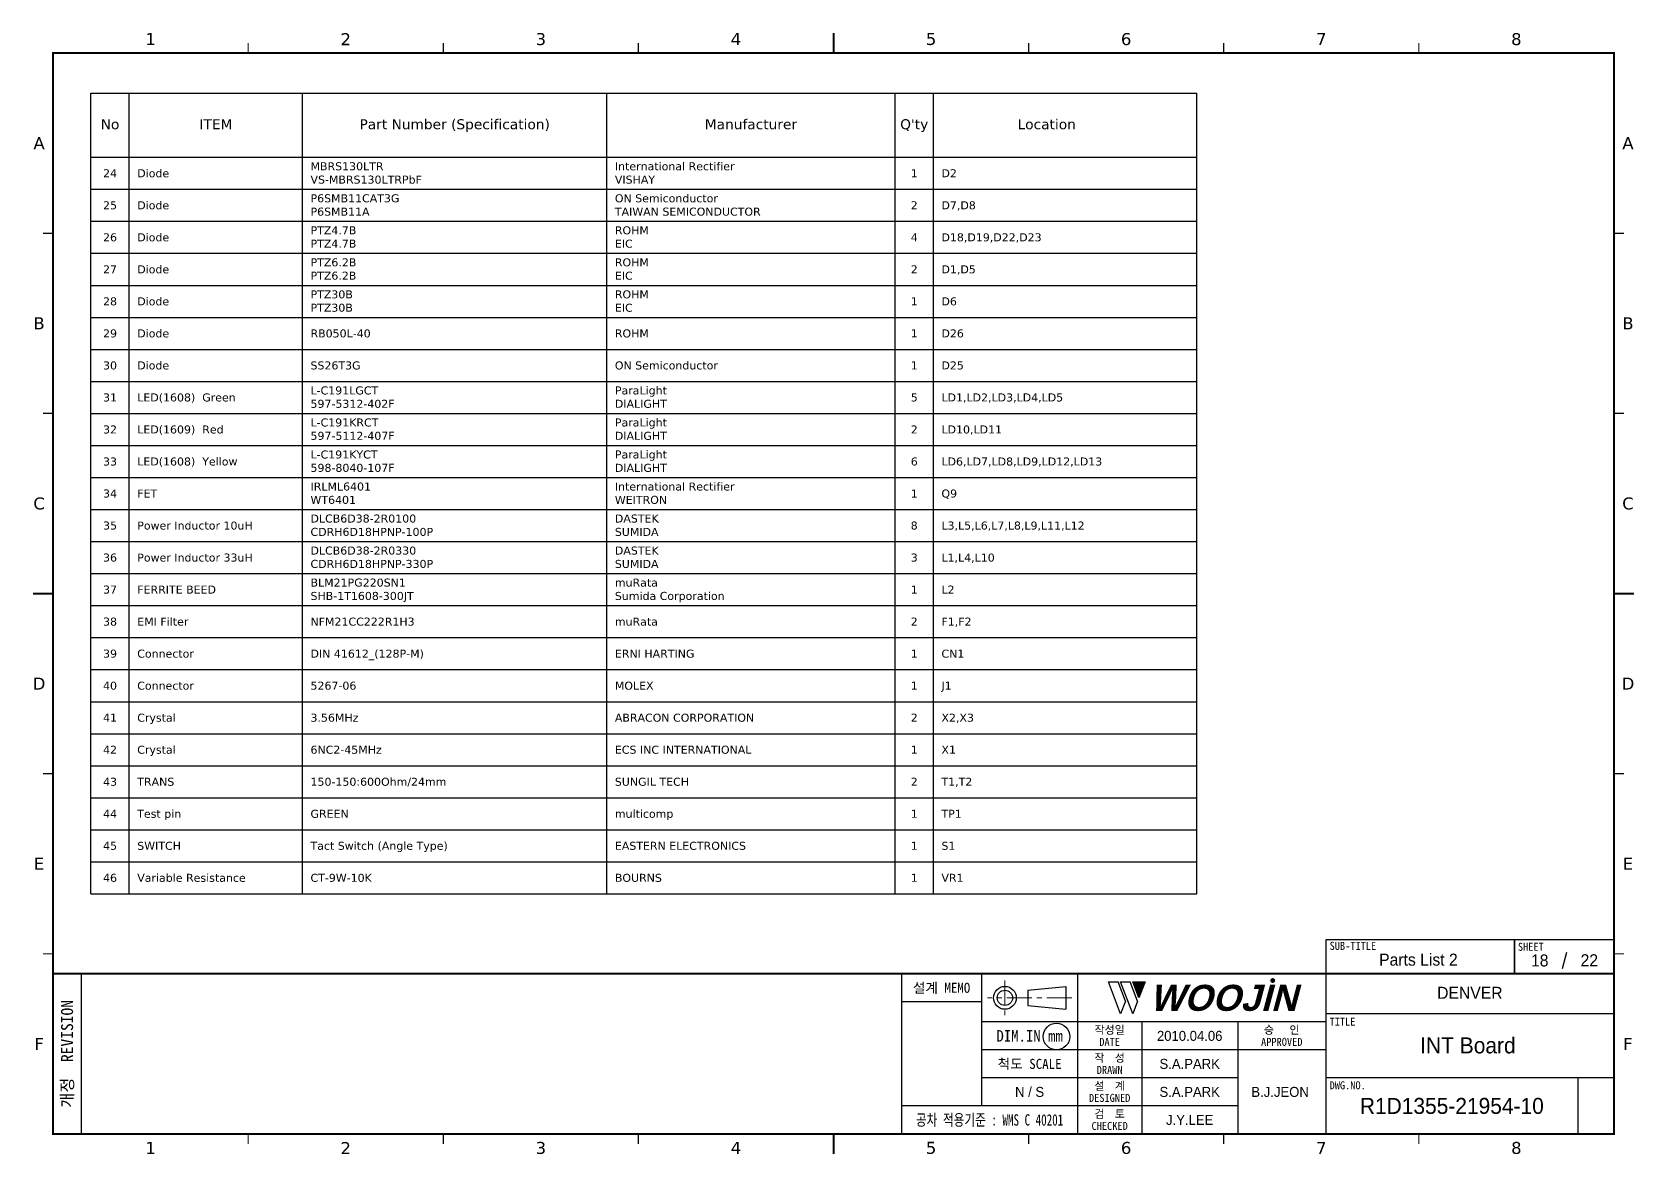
# Model space of a CAD drawing. Extents: x -695 to 953, y -753 to 181.
# Drawn here: x 24.3 to 424.8, y -753.5 to -473 of the extents above; entities that cross this region are included whole.
import ezdxf
from ezdxf.enums import TextEntityAlignment as Align

# ---------------------------------------------------------------- set-up
doc = ezdxf.new("R2010")
doc.units = 0
doc.header["$LTSCALE"] = 5
doc.header["$MEASUREMENT"] = 0
doc.linetypes.add('CENTER', pattern=[2, 1.25, -0.25, 0.25, -0.25])
doc.layers.get('0').update_dxf_attribs({"linetype": 'CONTINUOUS', "lineweight": 25})
doc.layers.add('2', color=2, linetype='CENTER', lineweight=13)
doc.layers.add('4', color=4, linetype='CONTINUOUS', lineweight=18)
for name, color, linetype in [('SHEET', 3, 'CONTINUOUS'), ('문자', 4, 'CONTINUOUS'), ('테두리', 3, 'CONTINUOUS')]:
    doc.layers.add(name, color=color, linetype=linetype)
doc.styles.add('MARK', font='')
doc.styles.get("Standard").update_dxf_attribs({"font": 'verdana.TTF'})
doc.styles.add('굴림', font='Gulim.ttf')
doc.styles.add('굴림체', font='GulimChe.ttf')
doc.styles.get('MARK').set_extended_font_data('Arial Rounded MT Bold')

# ---------------------------------------------------------------- blocks, each defined once
blk = doc.blocks.new('B')
at = {"layer": '문자'}
blk.add_hatch(color=256, dxfattribs=at).paths.add_polyline_path([(13.79, 10), (15.31, 6), (16.84, 10)])
at = {"color": 4, "const_width": 0.6}
blk.add_lwpolyline([(48.46, 10.32, 1), (49.06, 10.32, 1)], format="xyb", close=True, dxfattribs=at)
at = {"layer": '문자'}
for p, q in [((10.73, 2), (7.68, 10)), ((7.68, 10), (10.09, 10)), ((11.94, 5.16), (10.09, 10)), ((10.73, 10), (13.15, 10)), ((13.79, 2), (10.73, 10)), ((14.99, 5.16), (13.15, 10)), ((13.79, 10), (16.84, 10)), ((15.31, 6), (13.79, 10)), ((16.84, 10), (15.31, 6)), ((11.94, 5.16), (10.73, 2)), ((14.99, 5.16), (13.79, 2))]:
    blk.add_line(p, q, dxfattribs=at)
at = {"layer": '문자', "style": 'MARK', "oblique": 15}
blk.add_text('WOOJIN', height=6.5, dxfattribs=at).set_placement((36.4, 6), align=Align.MIDDLE_CENTER)
blk = doc.blocks.new('C')
blk.add_line((15, 285), (15, 285))
at = {"layer": '2'}
for p, q in [((252.83, 53.35), (252.83, 44.65)), ((269.53, 49), (248.48, 49))]:
    blk.add_line(p, q, dxfattribs=at)
at = {"layer": 'SHEET'}
for p, q in [((393.14, 60.3), (392.07, 56.28)), ((22, 55), (22, 15)), ((227, 55), (227, 15)), ((247, 55), (247, 22)), ((271, 55), (271, 15)), ((271, 55), (271, 15)), ((333, 55), (333, 15)), ((247, 48), (227, 48)), ((405, 45), (333, 45)), ((333, 43), (247, 43)), ((287, 43), (287, 15)), ((311, 43), (311, 15)), ((333, 36), (247, 36)), ((311, 29), (247, 29)), ((405, 29), (333, 29)), ((396, 29), (396, 15)), ((311, 22), (227, 22))]:
    blk.add_line(p, q, dxfattribs=at)
at = {"layer": 'SHEET', "color": 4}
for p, q in [((258.53, 50.9), (268.03, 51.85)), ((258.53, 50.9), (258.53, 47.1)), ((268.03, 51.85), (268.03, 46.15)), ((258.53, 47.1), (268.03, 46.15))]:
    blk.add_line(p, q, dxfattribs=at)
at = {"layer": 'SHEET'}
for points in [[(333, 55), (380.19, 55), (380.19, 63.49), (333, 63.49)], [(380.19, 55), (405, 55), (405, 63.49), (380.19, 63.49)]]:
    blk.add_lwpolyline(points, close=True, dxfattribs=at)
at = {"layer": 'SHEET', "color": 4}
for radius in [2.85, 1.9]:
    blk.add_circle((252.83, 49), radius, dxfattribs=at)
at = {"layer": 'SHEET'}
blk.add_circle((265.7, 39.32), 3.32, dxfattribs=at)
at = {"layer": '테두리'}
blk.add_line((405, 285), (405, 15), dxfattribs=at)
for points, const_width in [([(210, 290), (210, 285)], 0.5), ([(15, 285), (15, 15), (405, 15), (405, 285), (15, 285)], 0.5), ([(63.75, 287.5), (63.75, 285)], 0.3), ([(112.5, 287.5), (112.5, 285)], 0.3), ([(161.25, 287.5), (161.25, 285)], 0.3), ([(258.75, 287.5), (258.75, 285)], 0.3), ([(307.5, 287.5), (307.5, 285)], 0.3), ([(356.25, 287.5), (356.25, 285)], 0.3), ([(12.5, 240), (15, 240)], 0.3), ([(407.5, 240), (405, 240)], 0.3), ([(12.5, 195), (15, 195)], 0.3), ([(407.5, 195), (405, 195)], 0.3), ([(10, 150), (15, 150)], 0.5), ([(410, 150), (405, 150)], 0.5), ([(12.5, 105), (15, 105)], 0.3), ([(407.5, 105), (405, 105)], 0.3), ([(12.5, 60), (15, 60)], 0.3), ([(407.5, 60), (405, 60)], 0.3), ([(15, 55), (405, 55)], 0.5), ([(63.75, 12.5), (63.75, 15)], 0.3), ([(112.5, 12.5), (112.5, 15)], 0.3), ([(161.25, 12.5), (161.25, 15)], 0.3), ([(210, 10), (210, 15)], 0.5), ([(258.75, 12.5), (258.75, 15)], 0.3), ([(307.5, 12.5), (307.5, 15)], 0.3), ([(356.25, 12.5), (356.25, 15)], 0.3)]:
    blk.add_lwpolyline(points, dxfattribs=dict(at, const_width=const_width))
blk.add_blockref('B', (271, 43))
at = {"layer": '문자'}
for s, p in [('1', (39.38, 288.5)), ('2', (88.12, 288.5)), ('3', (136.88, 288.5)), ('4', (185.62, 288.5)), ('5', (234.38, 288.5)), ('6', (283.12, 288.5)), ('7', (331.88, 288.5)), ('8', (380.62, 288.5)), ('A', (11.5, 262.5)), ('A', (408.5, 262.5)), ('B', (11.5, 217.5)), ('B', (408.5, 217.5)), ('C', (11.5, 172.5)), ('C', (408.5, 172.5)), ('D', (11.5, 127.5)), ('D', (408.5, 127.5)), ('E', (11.5, 82.5)), ('E', (408.5, 82.5)), ('F', (11.5, 37.5)), ('F', (408.5, 37.5)), ('1', (39.38, 11.5)), ('2', (88.12, 11.5)), ('3', (136.88, 11.5)), ('4', (185.62, 11.5)), ('5', (234.38, 11.5)), ('6', (283.12, 11.5)), ('7', (331.88, 11.5)), ('8', (380.62, 11.5))]:
    blk.add_text(s, height=3, dxfattribs=at).set_placement(p, align=Align.MIDDLE)
at = {"layer": '문자', "style": '굴림체'}
for s, height, p in [('SUB-TITLE', 2, (339.77, 61.98)), ('SHEET', 2, (384.24, 61.74)), ('설계 MEMO', 2.5, (237, 51.5)), ('DIM.IN mm', 2.85, (259, 39.5)), ('작성일', 2, (279, 41)), ('승   인', 2, (322, 41)), ('DATE', 2, (279, 38)), ('APPROVED', 2, (322, 38)), ('척도 SCALE', 2.5, (259, 32.5)), ('작  성', 2, (279, 34)), ('설  계', 2, (279, 27)), ('DRAWN', 2, (279, 31)), ('DESIGNED', 2, (279, 24)), ('검  토', 2, (279, 20)), ('CHECKED', 2, (279, 17))]:
    blk.add_text(s, height=height, dxfattribs=at).set_placement(p, align=Align.MIDDLE_CENTER)
blk.add_text('개정  REVISION', height=3, rotation=90, dxfattribs=at).set_placement((18.5, 35), align=Align.MIDDLE_CENTER)
for s, p in [('TITLE', (333.95, 42.05)), ('DWG.NO.', (333.95, 26.15))]:
    blk.add_text(s, height=2, dxfattribs=at).set_placement(p)
at = {"layer": '문자', "style": '굴림체', "width": 0.75}
blk.add_text('공차 적용기준 : WMS C 40201', height=2.85, dxfattribs=at).set_placement((249, 18.5), align=Align.MIDDLE_CENTER)

msp = doc.modelspace()

# ---------------------------------------------------------------- linework, layer by layer
for p, q in [((39, -488.27), (315.34, -488.27)), ((39, -688.27), (39, -488.27)), ((39, -488.27), (315.34, -488.27)), ((48.6, -688.27), (48.6, -488.27)), ((91.89, -688.27), (91.89, -488.27)), ((167.94, -688.27), (167.94, -488.27)), ((239.94, -688.27), (239.94, -488.27)), ((249.54, -688.27), (249.54, -488.27)), ((315.34, -688.27), (315.34, -488.27)), ((39, -504.27), (315.34, -504.27)), ((39, -512.27), (315.34, -512.27)), ((39, -520.27), (315.34, -520.27)), ((39, -528.27), (315.34, -528.27)), ((39, -536.27), (315.34, -536.27)), ((39, -544.27), (315.34, -544.27)), ((39, -552.27), (315.34, -552.27)), ((39, -560.27), (315.34, -560.27)), ((39, -568.27), (315.34, -568.27)), ((39, -576.27), (315.34, -576.27)), ((39, -584.27), (315.34, -584.27)), ((39, -592.27), (315.34, -592.27)), ((39, -600.27), (315.34, -600.27)), ((39, -608.27), (315.34, -608.27)), ((39, -616.27), (315.34, -616.27)), ((39, -624.27), (315.34, -624.27)), ((39, -632.27), (315.34, -632.27)), ((39, -640.27), (315.34, -640.27)), ((39, -648.27), (315.34, -648.27)), ((39, -656.27), (315.34, -656.27)), ((39, -664.27), (315.34, -664.27)), ((39, -672.27), (315.34, -672.27)), ((39, -680.27), (315.34, -680.27)), ((39, -688.27), (315.34, -688.27))]:
    msp.add_line(p, q)

# ---------------------------------------------------------------- block references
msp.add_blockref('C', (14.57, -763.25))

# ---------------------------------------------------------------- texts
for s, height, p in [('No', 2.5, (43.8, -497.27)), ('ITEM', 2.5, (70.25, -497.27)), ('Part Number^J(Specification)', 2.5, (129.92, -497.27)), ('Manufacturer', 2.5, (203.94, -497.27)), ("Q'ty", 2.5, (244.74, -497.27)), ('Location', 2.5, (277.84, -497.27)), ('24', 2, (43.8, -509.27)), ('1', 2, (244.74, -509.27)), ('25', 2, (43.8, -517.27)), ('2', 2, (244.74, -517.27)), ('26', 2, (43.8, -525.27)), ('4', 2, (244.74, -525.27)), ('27', 2, (43.8, -533.27)), ('2', 2, (244.74, -533.27)), ('28', 2, (43.8, -541.27)), ('1', 2, (244.74, -541.27)), ('29', 2, (43.8, -549.27)), ('1', 2, (244.74, -549.27)), ('30', 2, (43.8, -557.27)), ('1', 2, (244.74, -557.27)), ('31', 2, (43.8, -565.27)), ('5', 2, (244.74, -565.27)), ('32', 2, (43.8, -573.27)), ('2', 2, (244.74, -573.27)), ('33', 2, (43.8, -581.27)), ('6', 2, (244.74, -581.27)), ('34', 2, (43.8, -589.27)), ('1', 2, (244.74, -589.27)), ('35', 2, (43.8, -597.27)), ('8', 2, (244.74, -597.27)), ('36', 2, (43.8, -605.27)), ('3', 2, (244.74, -605.27)), ('37', 2, (43.8, -613.27)), ('1', 2, (244.74, -613.27)), ('38', 2, (43.8, -621.27)), ('2', 2, (244.74, -621.27)), ('39', 2, (43.8, -629.27)), ('1', 2, (244.74, -629.27)), ('40', 2, (43.8, -637.27)), ('1', 2, (244.74, -637.27)), ('41', 2, (43.8, -645.27)), ('2', 2, (244.74, -645.27)), ('42', 2, (43.8, -653.27)), ('1', 2, (244.74, -653.27)), ('43', 2, (43.8, -661.27)), ('2', 2, (244.74, -661.27)), ('44', 2, (43.8, -669.27)), ('1', 2, (244.74, -669.27)), ('45', 2, (43.8, -677.27)), ('1', 2, (244.74, -677.27)), ('46', 2, (43.8, -685.27)), ('1', 2, (244.74, -685.27))]:
    msp.add_text(s, height=height).set_placement(p, align=Align.CENTER)
for s, p in [('Diode', (50.6, -509.27)), ('D2', (251.54, -509.27)), ('Diode', (50.6, -517.27)), ('D7,D8', (251.54, -517.27)), ('Diode', (50.6, -525.27)), ('D18,D19,D22,D23', (251.54, -525.27)), ('Diode', (50.6, -533.27)), ('D1,D5', (251.54, -533.27)), ('Diode', (50.6, -541.27)), ('D6', (251.54, -541.27)), ('Diode', (50.6, -549.27)), ('RB050L-40', (93.89, -549.27)), ('ROHM', (169.94, -549.27)), ('D26', (251.54, -549.27)), ('Diode', (50.6, -557.27)), ('SS26T3G', (93.89, -557.27)), ('ON Semiconductor', (169.94, -557.27)), ('D25', (251.54, -557.27)), ('LED(1608) ^JGreen', (50.6, -565.27)), ('LD1,LD2,LD3,LD4,LD5', (251.54, -565.27)), ('LED(1609) ^JRed', (50.6, -573.27)), ('LD10,LD11', (251.54, -573.27)), ('LED(1608) ^JYellow', (50.6, -581.27)), ('LD6,LD7,LD8,LD9,LD12,LD13', (251.54, -581.27)), ('FET', (50.6, -589.27)), ('Q9', (251.54, -589.27)), ('Power Inductor 10uH', (50.6, -597.27)), ('L3,L5,L6,L7,L8,L9,L11,L12', (251.54, -597.27)), ('Power Inductor 33uH', (50.6, -605.27)), ('L1,L4,L10', (251.54, -605.27)), ('FERRITE BEED', (50.6, -613.27)), ('L2', (251.54, -613.27)), ('EMI Filter', (50.6, -621.27)), ('NFM21CC222R1H3', (93.89, -621.27)), ('muRata', (169.94, -621.27)), ('F1,F2', (251.54, -621.27)), ('Connector', (50.6, -629.27)), ('DIN 41612_(128P-M)^J', (93.89, -629.27)), ('ERNI^JHARTING', (169.94, -629.27)), ('CN1', (251.54, -629.27)), ('Connector', (50.6, -637.27)), ('5267-06', (93.89, -637.27)), ('MOLEX', (169.94, -637.27)), ('J1', (251.54, -637.27)), ('Crystal', (50.6, -645.27)), ('3.56MHz', (93.89, -645.27)), ('ABRACON CORPORATION', (169.94, -645.27)), ('X2,X3', (251.54, -645.27)), ('Crystal', (50.6, -653.27)), ('6NC2-45MHz', (93.89, -653.27)), ('ECS INC INTERNATIONAL', (169.94, -653.27)), ('X1', (251.54, -653.27)), ('TRANS', (50.6, -661.27)), ('150-150:600Ohm/24mm', (93.89, -661.27)), ('SUNGIL TECH', (169.94, -661.27)), ('T1,T2', (251.54, -661.27)), ('Test pin', (50.6, -669.27)), ('GREEN', (93.89, -669.27)), ('multicomp', (169.94, -669.27)), ('TP1', (251.54, -669.27)), ('SWITCH', (50.6, -677.27)), ('Tact Switch (Angle Type)', (93.89, -677.27)), ('EASTERN ELECTRONICS', (169.94, -677.27)), ('S1', (251.54, -677.27)), ('Variable Resistance ', (50.6, -685.27)), ('CT-9W-10K ', (93.89, -685.27)), ('BOURNS', (169.94, -685.27)), ('VR1', (251.54, -685.27))]:
    msp.add_text(s, height=2).set_placement(p)
at = {"color": 4, "style": '굴림'}
for s, p in [('2010.04.06', (313.57, -723.75)), ('S.A.PARK', (313.57, -730.75)), ('S.A.PARK', (313.57, -737.75)), ('B.J.JEON', (336.16, -737.75)), ('J.Y.LEE', (313.57, -744.75))]:
    msp.add_text(s, height=2.5, dxfattribs=at).set_placement(p, align=Align.MIDDLE_CENTER)
at = {"char_height": 2, "attachment_point": 1}
for s, insert, width in [('MBRS130LTR\\PVS-MBRS130LTRPbF', (93.89, -505.52), 49.3566), ('International Rectifier\\PVISHAY', (169.94, -505.52), 43.3821), ('P6SMB11CAT3G\\PP6SMB11A', (93.89, -513.52), 39.8657), ('ON Semiconductor\\PTAIWAN SEMICONDUCTOR', (169.94, -513.52), 65.8966), ('PTZ4.7B\\PPTZ4.7B', (93.89, -521.52), 25.7985), ('ROHM\\PEIC', (169.94, -521.52), 15.8361), ('PTZ6.2B\\PPTZ6.2B', (93.89, -529.52), 25.7985), ('ROHM\\PEIC', (169.94, -529.52), 15.8361), ('PTZ30B\\PPTZ30B', (93.89, -537.52), 23.7972), ('ROHM\\PEIC', (169.94, -537.52), 15.8361), ('L-C191LGCT\\P597-5312-402F', (93.89, -561.52), 41.4224), ('ParaLight\\PDIALIGHT', (169.94, -561.52), 29.366), ('L-C191KRCT\\P597-5112-407F', (93.89, -569.52), 41.5769), ('ParaLight\\PDIALIGHT', (169.94, -569.52), 29.366), ('L-C191KYCT\\P598-8040-107F', (93.89, -577.52), 41.3566), ('ParaLight\\PDIALIGHT', (169.94, -577.52), 29.366), ('IRLML6401\\PWT6401', (93.89, -585.52), 29.2263), ('International Rectifier\\PWEITRON', (169.94, -585.52), 46.0161), ('DLCB6D38-2R0100\\PCDRH6D18HPNP-100P', (93.89, -593.52), 60.2928), ('DASTEK\\PSUMIDA', (169.94, -593.52), 25.2183), ('DLCB6D38-2R0330\\PCDRH6D18HPNP-330P', (93.89, -601.52), 60.2928), ('DASTEK\\PSUMIDA', (169.94, -601.52), 25.2183), ('BLM21PG220SN1\\PSHB-1T1608-300JT', (93.89, -609.52), 53.5836), ('muRata\\PSumida Corporation', (169.94, -609.52), 40.7495)]:
    msp.add_mtext(s, dxfattribs=dict(at, insert=insert, width=width))
at = {"layer": '4', "style": '굴림'}
for s, p in [('Parts List 2', (370.72, -704.71)), ('18', (401.03, -704.92)), ('22', (413.42, -704.86)), ('DENVER', (383.57, -713))]:
    msp.add_text(s, height=3, dxfattribs=at).set_placement(p, align=Align.MIDDLE_CENTER)
at = {"layer": '문자', "style": '굴림'}
for s, height, p in [('INT Board', 4, (383.09, -726.13)), ('N / S', 2.5, (273.57, -737.75)), ('R1D1355-21954-10', 4, (379.07, -741.25))]:
    msp.add_text(s, height=height, dxfattribs=at).set_placement(p, align=Align.MIDDLE_CENTER)

doc.saveas('drawing.dxf')
